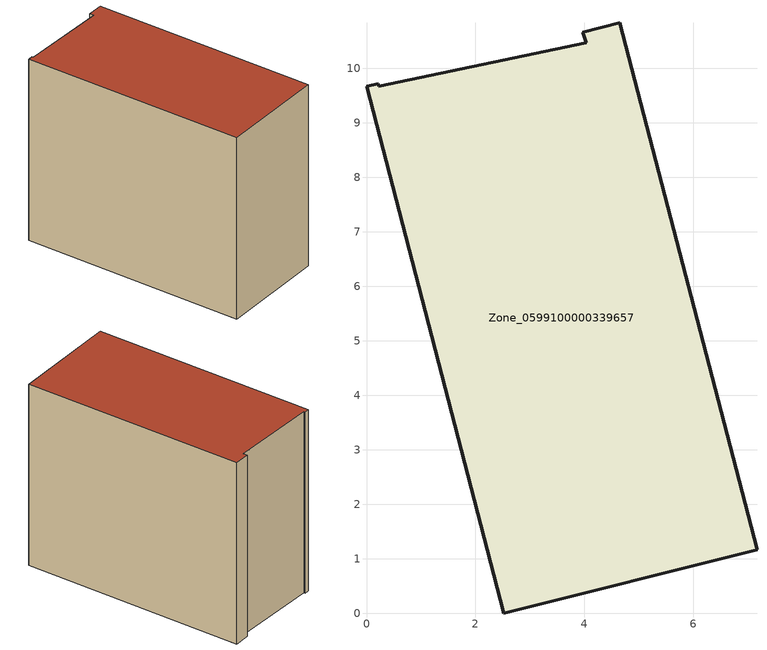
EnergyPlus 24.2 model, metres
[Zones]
Zone_0599100000339657
 floor ground (C_G): 0.21,9.72 0.22,9.67 4.03,10.47 3.97,10.66 4.65,10.83 7.17,1.17 2.52,0 0,9.67 z0
 wall outside (C_F): 2.52,0 7.17,1.17 4.65,10.83 3.97,10.66 4.03,10.47 0.22,9.67 0.21,9.72 0,9.67 2.52,0 z0:8.42
 roof outside (C_R): 0.22,9.67 0.21,9.72 0,9.67 2.52,0 7.17,1.17 4.65,10.83 3.97,10.66 4.03,10.47 z8.42
[BUILDING]
Pand.0599100000339657: North Axis=0; Terrain=City; Loads Convergence Tolerance Value=0.04; Temperature Convergence Tolerance Value=0.4; Solar Distribution=FullExterior; Maximum Number of Warmup Days=25; Minimum Number of Warmup Days=1
[Site:Location]
Rotterdam.The.Hague.AP_ZH_NLD Design_Conditions: Latitude=51.96; Longitude=4.45; Time Zone=1; Elevation=-4.5
[SITE:GROUNDTEMPERATURE:BUILDINGSURFACE]
18, 18, 18, 18, 18, 18, 18, 18, 18, 18, 18, 18
[MATERIAL] Thermal Absorptance=0.9; Solar Absorptance=0.7; Visible Absorptance=0.7
Name | Roughness | Thickness | Conductivity | Density | Specific Heat
G.TI.1992-2005 | MediumSmooth | 0.15 | 0.06 | 540 | 1210
F.TI.1992-2005 | Rough | 0.3 | 0.12 | 1920 | 840
R.TI.1992-2005 | MediumRough | 0.2 | 0.08 | 1500 | 1000
[CONSTRUCTION]
C_G: G.TI.1992-2005
C_F: F.TI.1992-2005
C_R: R.TI.1992-2005
[ZONE]
Zone_0599100000339657: Type=1; Multiplier=1; Ceiling Height=Autocalculate; Volume=Autocalculate; Floor Area=autocalculate; Part of Total Floor Area=Yes
[ZONEINFILTRATION:DESIGNFLOWRATE]
Infil_Zone_0599100000339657: Zone or ZoneList or Space or SpaceList=Zone_0599100000339657; Schedule=AlwaysOn; Design Flow Rate Calculation Method=Flow/Area; Flow Rate per Floor Area=0.0015; Constant Term Coefficient=1; Temperature Term Coefficient=0; Velocity Term Coefficient=0; Velocity Squared Term Coefficient=0
[HVACTEMPLATE:ZONE:IDEALLOADSAIRSYSTEM]
Zone_0599100000339657: Maximum Heating Supply Air Temperature=50; Minimum Cooling Supply Air Temperature=13; Maximum Heating Supply Air Humidity Ratio=0.0156; Minimum Cooling Supply Air Humidity Ratio=0.0077; Heating Limit=NoLimit; Cooling Limit=NoLimit; Dehumidification Control Type=ConstantSensibleHeatRatio; Cooling Sensible Heat Ratio=0.7; Dehumidification Setpoint=60; Humidification Control Type=None; Humidification Setpoint=30; Outdoor Air Method=None; Outdoor Air Flow Rate per Person=0.00944; Outdoor Air Flow Rate per Zone Floor Area=0; Outdoor Air Flow Rate per Zone=0; Demand Controlled Ventilation Type=None; Outdoor Air Economizer Type=NoEconomizer; Heat Recovery Type=None; Sensible Heat Recovery Effectiveness=0.7; Latent Heat Recovery Effectiveness=0.65
[ZONECONTROL:THERMOSTAT]
ThermostatControl_Zone_0599100000339657: Zone or ZoneList=Zone_0599100000339657; Control Type Schedule=DualSetpointControlType; Control 1=Thermostat_Zone_0599100000339657; Temperature Difference Between Cutout And Setpoint=0
[THERMOSTATSETPOINT:DUALSETPOINT]
Thermostat_Zone_0599100000339657: Heating Setpoint Temperature Schedule=HeatingSetpoint_Zone_0599100000339657; Cooling Setpoint Temperature Schedule=CoolingSetpoint_Zone_0599100000339657
[SCHEDULE:COMPACT]
HeatingSetpoint_Zone_0599100000339657: Through: 12/31, For: AllDays, Until: 24:00, 21
CoolingSetpoint_Zone_0599100000339657: Through: 12/31, For: AllDays, Until: 24:00, 24
DualSetpointControlType: Through: 12/31, For: AllDays, Until: 24:00, 4
AlwaysOn: Through: 12/31, For: AllDays, Until: 24:00, 1
